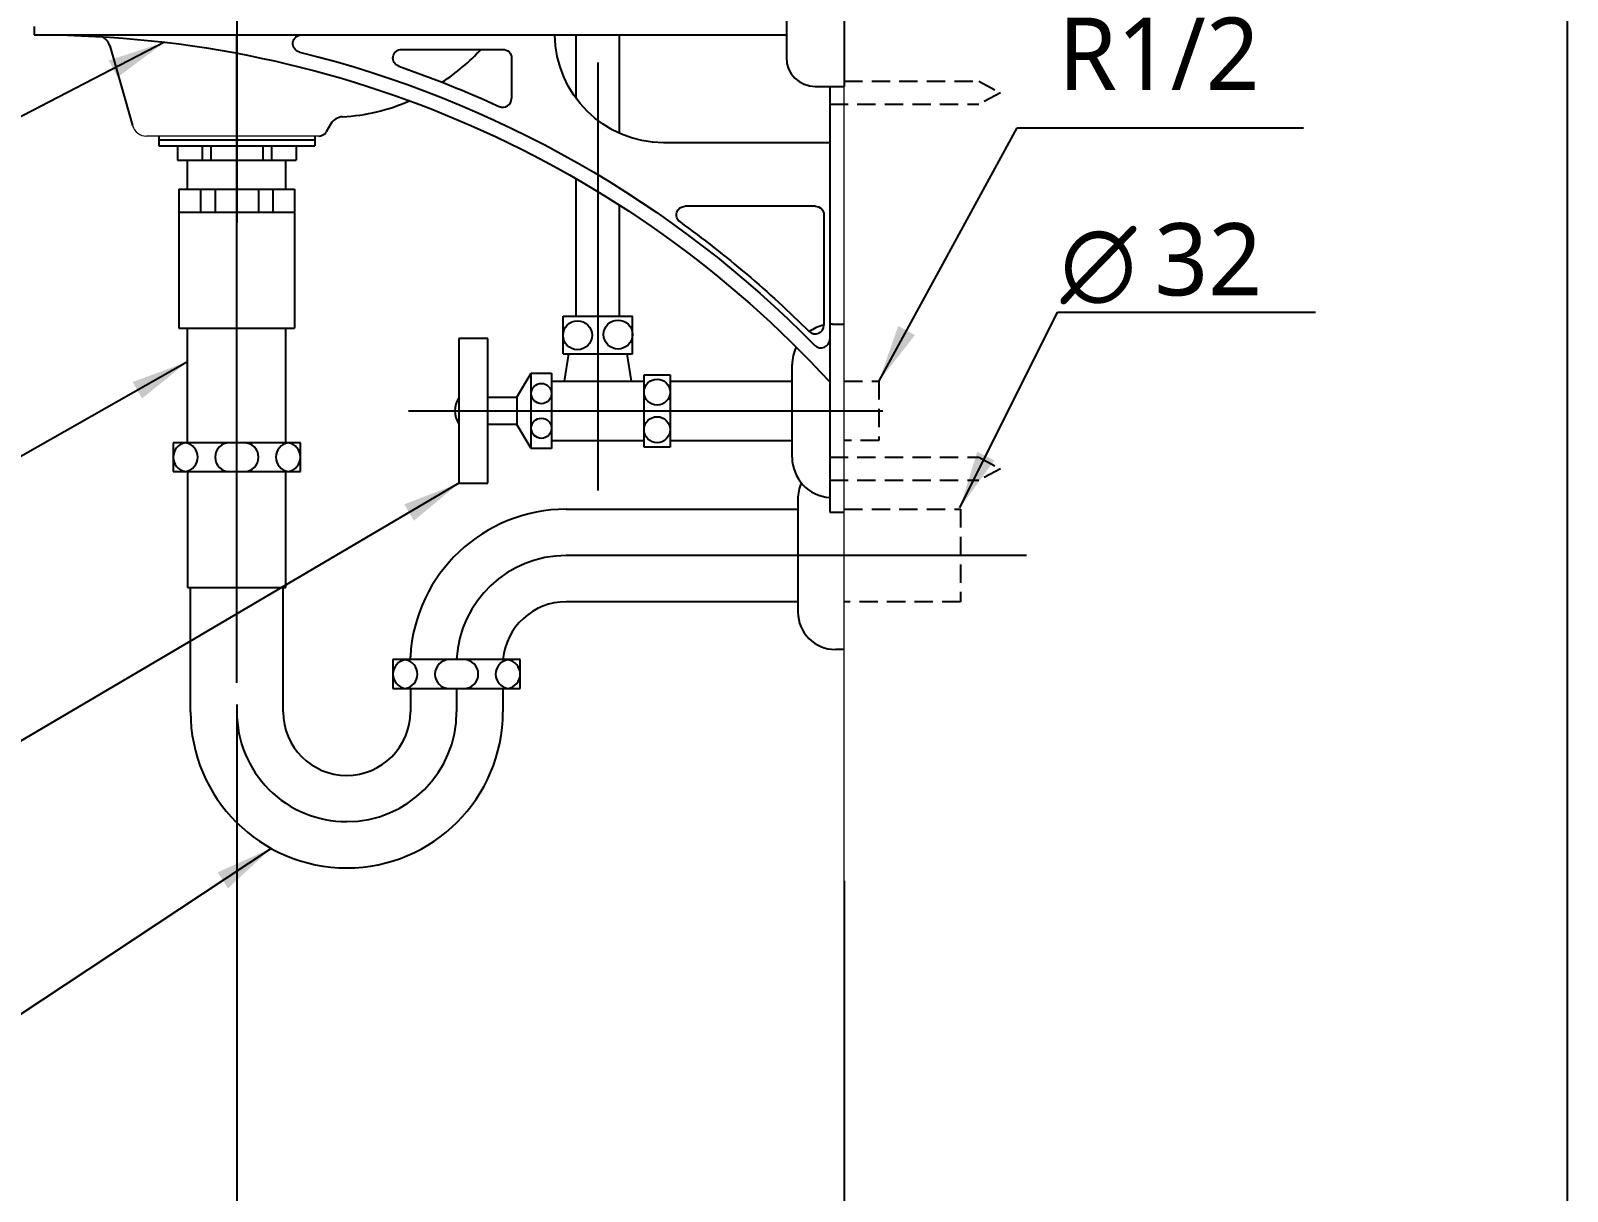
# Model space of a CAD drawing. Header units: millimetres. Extents: x 0 to 4679, y -4094 to -981.
# Drawn here: x 1629 to 2160, y -3623 to -3222 of the extents above; entities that cross this region are included whole.
import ezdxf
from ezdxf.lldxf.tags import DXFTag

# ---------------------------------------------------------------- set-up
doc = ezdxf.new("R2010")
doc.units = ezdxf.units.MM
doc.linetypes.add('DASHED2', pattern=[9.525, 6.35, -3.175])
for name, color, linetype in [('내부선 및 부속', 4, 'Continuous'), ('도각라인', 7, 'Continuous'), ('외형선', 3, 'Continuous'), ('점선', 6, 'DASHED2'), ('중심선', 1, 'DASHED'), ('치수선', 7, 'Continuous')]:
    doc.layers.add(name, color=color, linetype=linetype)
doc.styles.add('____', font='')
doc.styles.add('맑은고딕_치수', font='malgun.ttf', dxfattribs={"height": 25})
doc.styles.get('____').set_extended_font_data('굴림')
tags = doc.linetypes.add('DASHDOT', pattern=[70, 31, -13, 13, -13]).pattern_tags.tags
tags[10:11] = [DXFTag(74, 4), DXFTag(75, 0), DXFTag(340, '0'), DXFTag(46, 0.0), DXFTag(50, 0.0), DXFTag(44, 0.0), DXFTag(45, 0.0)]
tags[8:9] = [DXFTag(74, 4), DXFTag(75, 0), DXFTag(340, '0'), DXFTag(46, 0.0), DXFTag(50, 0.0), DXFTag(44, 0.0), DXFTag(45, 0.0)]
tags[6:7] = [DXFTag(74, 4), DXFTag(75, 0), DXFTag(340, '0'), DXFTag(46, 0.0), DXFTag(50, 0.0), DXFTag(44, 0.0), DXFTag(45, 0.0)]
tags[4:5] = [DXFTag(74, 4), DXFTag(75, 0), DXFTag(340, '0'), DXFTag(46, 0.0), DXFTag(50, 0.0), DXFTag(44, 0.0), DXFTag(45, 0.0)]
tags = doc.linetypes.add('DASHED', pattern=[25.72, 12.86, -12.86]).pattern_tags.tags
tags[6:7] = [DXFTag(74, 4), DXFTag(75, 0), DXFTag(340, '0'), DXFTag(46, 0.0), DXFTag(50, 0.0), DXFTag(44, 0.0), DXFTag(45, 0.0)]
tags[4:5] = [DXFTag(74, 4), DXFTag(75, 0), DXFTag(340, '0'), DXFTag(46, 0.0), DXFTag(50, 0.0), DXFTag(44, 0.0), DXFTag(45, 0.0)]
doc.dimstyles.new('MSADIM', dxfattribs={"dimtxt": 33, "dimasz": 17, "dimexe": 10, "dimexo": 7.5, "dimgap": 10, "dimtad": 0, "dimtih": 1, "dimtoh": 1, "dimdec": 0, "dimzin": 1, "dimdsep": 46, "dimtxsty": '____', "dimcen": 11.25, "dimadec": 0, "dimazin": 0, "dimtfac": 1, "dimtdec": 0, "dimtix": 1, "dimtmove": 0, "dimatfit": 3, "dimfxl": 1, "dimtolj": 1, "dimtzin": 1, "dimarcsym": 0})
doc.dimstyles.new('계림치수_맑은고딕', dxfattribs={"dimtxt": 25, "dimasz": 20, "dimexe": 20, "dimexo": 0.0625, "dimgap": 10, "dimtad": 1, "dimdec": 0, "dimzin": 0, "dimdsep": 46, "dimtxsty": '맑은고딕_치수', "dimcen": 0.09, "dimadec": 0, "dimazin": 0, "dimtfac": 1, "dimtdec": 0, "dimtofl": 0, "dimtmove": 0, "dimatfit": 3, "dimfxl": 1, "dimtolj": 1, "dimtzin": 0, "dimarcsym": 0})

# ---------------------------------------------------------------- blocks, each defined once
blk = doc.blocks.new('*D34')
at = {"layer": '치수선', "color": 0, "lineweight": -2, "transparency": 16777216}
for p, q in [((1700, -3454.46), (1700, -3739.91)), ((1910, -3515.46), (1910, -3739.91)), ((1717, -3729.91), (1893, -3729.91))]:
    blk.add_line(p, q, dxfattribs=at)
at = {"layer": '치수선', "color": 0, "transparency": 16777216}
for points in [[(1717, -3727.07), (1717, -3732.74), (1700, -3729.91)], [(1893, -3727.07), (1893, -3732.74), (1910, -3729.91)]]:
    blk.add_solid(points, dxfattribs=at)
at = {"layer": '치수선', "color": 0, "transparency": 16777216, "insert": (1805, -3707.06), "char_height": 25, "attachment_point": 5, "style": '____'}
blk.add_mtext('\\A1;210', dxfattribs=at)

msp = doc.modelspace()

# ---------------------------------------------------------------- linework, layer by layer
at = {"layer": '내부선 및 부속', "linetype": 'Continuous'}
for p, q in [((1890, -3103.1), (1890, -3230.8)), ((1910, -3103.1), (1910, -3240.8)), ((1630, -3220.08), (1630, -3222.96)), ((1630, -3222.96), (1890, -3222.96)), ((1817.31, -3244.94), (1817.31, -3222.96)), ((1832.31, -3257), (1832.31, -3222.96)), ((1756.99, -3227.96), (1792, -3227.96)), ((1795, -3230.96), (1795, -3245)), ((1900, -3240.8), (1910, -3240.8)), ((1905, -3240.8), (1905, -3387.96)), ((1673, -3257.96), (1673, -3261.3)), ((1673, -3259.3), (1727, -3259.3)), ((1673, -3261.3), (1727, -3261.3)), ((1679.5, -3261.3), (1679.5, -3266.3)), ((1688, -3261.3), (1688, -3266.3)), ((1691, -3261.3), (1691, -3266.3)), ((1709, -3261.3), (1709, -3266.3)), ((1712, -3261.3), (1712, -3266.3)), ((1720.5, -3261.3), (1720.5, -3266.3)), ((1727, -3257.96), (1727, -3261.3)), ((1905, -3260.23), (1847.55, -3260.23)), ((1679.5, -3266.3), (1720.5, -3266.3)), ((1683, -3276.3), (1683, -3266.3)), ((1683, -3276.3), (1683, -3266.3)), ((1717, -3276.3), (1717, -3266.3)), ((1717, -3276.3), (1717, -3266.3)), ((1680, -3276.3), (1680, -3324.3)), ((1680, -3276.3), (1720, -3276.3)), ((1687.5, -3276.3), (1687.5, -3284.3)), ((1692.5, -3276.3), (1692.5, -3284.3)), ((1707.5, -3276.3), (1707.5, -3284.3)), ((1712.5, -3276.3), (1712.5, -3284.3)), ((1720, -3276.3), (1720, -3324.3)), ((1817.31, -3320.21), (1817.31, -3272.69)), ((1832.31, -3320.21), (1832.31, -3281.83)), ((1900, -3282.2), (1855, -3282.2)), ((1680, -3284.3), (1720, -3284.3)), ((1683, -3284.3), (1717, -3284.3)), ((1903, -3285.2), (1903, -3323.36)), ((1812.81, -3320.21), (1836.81, -3320.21)), ((1812.81, -3333.21), (1812.81, -3320.21)), ((1836.81, -3333.21), (1836.81, -3320.21)), ((1680, -3324.3), (1720, -3324.3)), ((1683, -3363.96), (1683, -3324.3)), ((1717, -3363.96), (1717, -3324.3)), ((1906, -3322.96), (1910, -3322.96)), ((1776.81, -3327.96), (1776.81, -3377.96)), ((1786.81, -3327.96), (1776.81, -3327.96)), ((1786.81, -3377.96), (1786.81, -3327.96)), ((1812.81, -3333.21), (1836.81, -3333.21)), ((1813.31, -3342.71), (1814.81, -3333.21)), ((1834.81, -3333.21), (1836.31, -3342.71)), ((1796.81, -3348.21), (1801.81, -3339.96)), ((1801.81, -3339.96), (1808.81, -3339.96)), ((1801.81, -3365.96), (1801.81, -3339.96)), ((1808.81, -3339.96), (1808.81, -3365.96)), ((1840.81, -3365.46), (1840.81, -3340.46)), ((1840.81, -3340.46), (1849.81, -3340.46)), ((1849.81, -3340.46), (1849.81, -3365.46)), ((1892, -3368.96), (1892, -3336.96)), ((1808.81, -3342.71), (1840.81, -3342.71)), ((1849.81, -3342.71), (1892, -3342.71)), ((1786.81, -3348.21), (1796.81, -3348.21)), ((1796.81, -3348.21), (1796.81, -3357.71)), ((1796.81, -3357.71), (1786.81, -3357.71)), ((1801.81, -3365.96), (1796.81, -3357.71)), ((1722, -3363.96), (1678, -3363.96)), ((1678, -3363.96), (1678, -3373.96)), ((1722, -3373.96), (1722, -3363.96)), ((1808.81, -3365.96), (1801.81, -3365.96)), ((1808.81, -3363.21), (1840.81, -3363.21)), ((1849.81, -3365.46), (1840.81, -3365.46)), ((1849.81, -3363.21), (1892, -3363.21)), ((1678, -3373.96), (1722, -3373.96)), ((1683, -3373.96), (1683, -3413.96)), ((1717, -3413.96), (1717, -3373.96)), ((1776.81, -3377.96), (1786.81, -3377.96)), ((1894, -3383.46), (1894, -3422.46)), ((1813.91, -3386.96), (1894, -3386.96)), ((1905, -3387.96), (1910, -3387.96)), ((1683, -3413.96), (1717, -3413.96)), ((1684, -3456.96), (1684, -3413.96)), ((1716, -3456.96), (1716, -3413.96)), ((1894, -3418.96), (1813.91, -3418.96)), ((1910, -3435.46), (1907, -3435.46)), ((1798, -3438.96), (1754, -3438.96)), ((1754, -3438.96), (1754, -3448.96)), ((1760, -3438.96), (1760, -3437.83)), ((1798, -3448.96), (1798, -3438.96)), ((1754, -3448.96), (1798, -3448.96)), ((1760, -3448.96), (1760, -3456.96)), ((1792, -3448.96), (1792, -3456.96))]:
    msp.add_line(p, q, dxfattribs=at)
at = {"layer": '내부선 및 부속', "linetype": 'Continuous', "flags": 128}
for points in [[(1631.7, -3222.96, -0.209868), (1905, -3342.96)], [(1721.66, -3228.88, -0.886019), (1722.38, -3222.96)], [(1847.55, -3260.23, -0.412051), (1810, -3222.96)], [(1721.66, -3228.88, -0.138883), (1899.87, -3330.31)], [(1756.01, -3233.8, -0.846333), (1756.99, -3227.96)], [(1792, -3227.96, -0.414214), (1795, -3230.96)], [(1756.01, -3233.8, -0.024561), (1790.75, -3247.73)], [(1853.24, -3287.64, -0.727508), (1855, -3282.2)], [(1900, -3282.2, -0.414214), (1903, -3285.2)], [(1853.24, -3287.64, -0.038751), (1897.89, -3325.49)]]:
    msp.add_lwpolyline(points, format="xyb", dxfattribs=at)
at = {"layer": '내부선 및 부속', "linetype": 'Continuous'}
for centre, radius in [((1817.81, -3326.81), 5), ((1831.81, -3326.56), 5), ((1805.31, -3346.96), 3.5), ((1845.31, -3346.46), 4.5), ((1805.31, -3358.96), 3.5), ((1845.31, -3359.46), 4.5)]:
    msp.add_circle(centre, radius, dxfattribs=at)
for centre, radius, start, end in [((1900, -3230.8), 10, 180, 270), ((1792, -3245), 3, 245.3415, 0), ((1900, -3323.36), 3, 225.2681, 0), ((1906, -3336.96), 14, 102.3736, 125.2323), ((1906, -3336.96), 14, 90, 94.096), ((1906, -3336.96), 14, 154.2821, 180), ((1902, -3328.2), 3, 224.5388, 0), ((1783.23, -3352.96), 7.84, 144.9654, 215.0346), ((1683, -3368.96), 5, 98.6269, 261.3731), ((1681.5, -3368.96), 5, 278.6269, 81.3731), ((1697.5, -3368.96), 5, 90, 270), ((1702.5, -3368.96), 5, 270, 90), ((1718.5, -3368.96), 5, 98.6269, 261.3731), ((1717, -3368.96), 5, 278.6269, 81.3731), ((1906, -3368.96), 14, 180, 265.904), ((1907, -3383.46), 13, 154.7643, 180), ((1813.91, -3440.96), 54, 90, 176.6714), ((1813.91, -3440.96), 22, 90, 174.7841), ((1907, -3422.46), 13, 180, 270), ((1759, -3443.96), 5, 98.6269, 261.3731), ((1757.5, -3443.96), 5, 278.6269, 81.3731), ((1773.5, -3443.96), 5, 90, 270), ((1778.5, -3443.96), 5, 270, 90), ((1794.5, -3443.96), 5, 98.6269, 261.3731), ((1793, -3443.96), 5, 278.6269, 81.3731), ((1738, -3456.96), 54, 180, 0), ((1738, -3456.96), 22, 180, 0)]:
    msp.add_arc(centre, radius, start, end, dxfattribs=at)
at = {"layer": '도각라인', "color": 7}
msp.add_line((2160, -980.91), (2160, -4016.91), dxfattribs=at)
at = {"layer": '외형선', "linetype": 'Continuous', "lineweight": 18}
for p, q in [((1910, -3932.96), (1910, -2318.12)), ((1728.31, -3257.96), (1668.78, -3257.96))]:
    msp.add_line(p, q, dxfattribs=at)
at = {"layer": '외형선'}
for p, q in [((1656.08, -3226.72), (1663.97, -3254.34)), ((1732.57, -3253.69), (1730.88, -3256.51))]:
    msp.add_line(p, q, dxfattribs=at)
for centre, radius, start, end in [((1651.27, -3228.1), 5, 15.9454, 64.0252), ((1726.25, -3173.08), 80, 304.0649, 316.6788), ((1733.22, -3186.36), 65, 272.977, 294.0354), ((1728.31, -3254.96), 3, 270, 329.0362), ((1736.85, -3256.27), 5, 92.977, 149.0362)]:
    msp.add_arc(centre, radius, start, end, dxfattribs=at)
at = {"layer": '외형선', "lineweight": 18}
msp.add_arc((1668.78, -3252.96), 5, 195.9454, 270, dxfattribs=at)
at = {"layer": '점선'}
for p, q in [((1910, -3238.96), (1956.5, -3238.96)), ((1956.5, -3238.96), (1964, -3242.96)), ((1964, -3242.96), (1956.5, -3246.96)), ((1905, -3246.96), (1956.5, -3246.96)), ((1910, -3342.71), (1922, -3342.71)), ((1922, -3342.71), (1922, -3363.21)), ((1922, -3363.21), (1910, -3363.21)), ((1905, -3368.96), (1956.5, -3368.96)), ((1956.5, -3368.96), (1964, -3372.96)), ((1964, -3372.96), (1956.5, -3376.96)), ((1905, -3376.96), (1956.5, -3376.96)), ((1910, -3386.96), (1950.2, -3386.96)), ((1950.2, -3386.96), (1950.2, -3418.96)), ((1950.2, -3418.96), (1910, -3418.96))]:
    msp.add_line(p, q, dxfattribs=at)
at = {"layer": '중심선', "linetype": 'DASHDOT'}
for p, q in [((1700, -3187.96), (1700, -3287.96)), ((1700, -3446.96), (1700, -3222.96)), ((1824.81, -3232.56), (1824.81, -3380.46)), ((1759.41, -3352.96), (1923.41, -3352.96)), ((1973.09, -3402.96), (1813.91, -3402.96)), ((1776, -3448.96), (1776, -3456.96))]:
    msp.add_line(p, q, dxfattribs=at)
for centre, start, end in [((1813.91, -3440.96), 90, 176.6714), ((1738, -3456.96), 180.0002, 270.0007), ((1738, -3456.96), 270.0003, 0)]:
    msp.add_arc(centre, 38, start, end, dxfattribs=at)

# ---------------------------------------------------------------- texts
at = {"layer": '치수선', "style": '맑은고딕_치수'}
for s, p in [('32', (2017.25, -3313.04)), ('∅', (1984.81, -3314.52))]:
    msp.add_text(s, height=25, dxfattribs=at).set_placement(p)
at = {"layer": '치수선', "insert": (1984.04, -3216.96), "char_height": 25, "width": 380.4469, "attachment_point": 1, "line_spacing_factor": 0.963855, "style": '맑은고딕_치수'}
msp.add_mtext('\\A1;R1/2', dxfattribs=at)

# ---------------------------------------------------------------- dimensions: what is measured, and where the dimension line sits
at = {"layer": '치수선'}
dim = msp.add_linear_dim(base=(1910, -3729.91), p1=(1700, -3446.96), p2=(1910, -3507.96), dimstyle='MSADIM', override={"dimtxt": 25, "dimtad": 1, "dimtih": 0, "dimtoh": 0}, dxfattribs=at)
dim.commit()
dim.dimension.update_dxf_attribs({"geometry": '*D34', "text_midpoint": (1805, -3707.06)})

# ---------------------------------------------------------------- leaders
for points in [[(1675, -3225.5), (1526.79, -3302.36), (1365.09, -3302.36)], [(1921.99, -3342.74), (1969.75, -3255.13), (2068.75, -3255.13)], [(1950.02, -3386.48), (1983.77, -3318.87), (2072.92, -3318.87)], [(1683, -3335.96), (1549.35, -3411.75), (1369.86, -3411.75)], [(1776.81, -3377.96), (1549.35, -3511.75), (1369.86, -3511.75)], [(1711.85, -3504.21), (1549.35, -3611.75), (1369.86, -3611.75)]]:
    msp.add_leader(points, dimstyle='계림치수_맑은고딕', dxfattribs=at)

doc.saveas('drawing.dxf')
